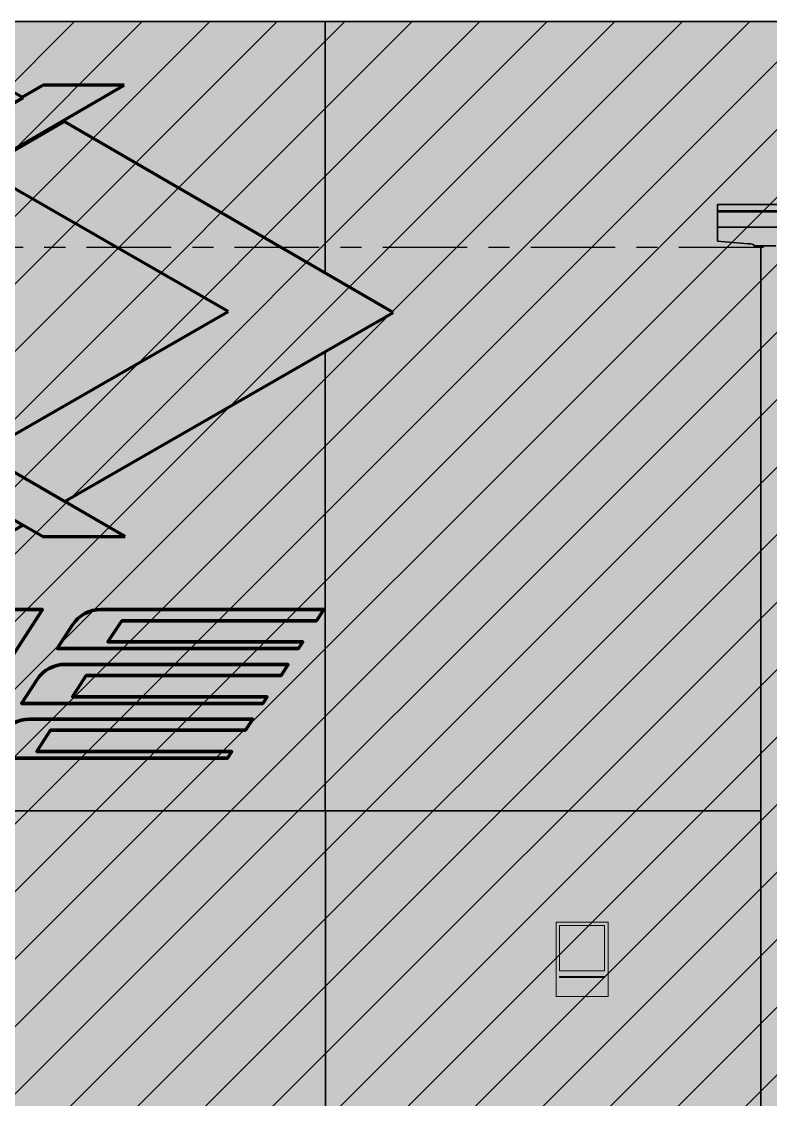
# Model space of a CAD drawing. Header units: millimetres. Extents: x -25371 to 2282244, y -90657 to 147824.
# Drawn here: x 1950187 to 1952179, y 1260 to 4127 of the extents above; entities that cross this region are included whole.
import ezdxf
from ezdxf.xclip import XClip

# ---------------------------------------------------------------- set-up
doc = ezdxf.new("R2010")
doc.units = ezdxf.units.MM
doc.header["$XCLIPFRAME"] = 0
doc.linetypes.add('CENTER', pattern=[50.800000000000004, 31.75, -6.35, 6.35, -6.35])
doc.linetypes.add('TA_GL_000.90000', pattern=[2.475, 0.9, -0.225, 0.225, -0.225, 0.9])
for name, color, linetype in [('000 - 0_SYM_DWG_GRIDLINE_MAIN_COLOR_251', 7, 'Continuous'), ('000 - CONCRETE_PRECAST_HATCH_', 7, 'Continuous'), ('000 - EXISTING_PRECAST_HATCH_', 7, 'Continuous'), ('000 - GRID', 7, 'CENTER')]:
    doc.layers.add(name, color=color, linetype=linetype)
for name, color, linetype, lineweight in [('A-DETL', 7, 'Continuous', 70), ('A-GENM', 7, 'Continuous', 35), ('A-GLAZ-CURT', 7, 'Continuous', 35), ('A-SIGN', 7, 'Continuous', 9), ('E-LITE-EQPM', 7, 'Continuous', 35)]:
    doc.layers.add(name, color=color, linetype=linetype, lineweight=lineweight)
doc.styles.add('TA', font='', dxfattribs={"height": 4.5})
doc.styles.get('TA').set_extended_font_data('Cordia New')
pattern_1 = [(45, (0, 0), (-67.35192090801866, 67.35192090801866), [])]

# ---------------------------------------------------------------- blocks, each defined once
blk = doc.blocks.new('Lighting-Street-LED - Lighting-Street-LED-V2-VS01 - ELEVATION 5')
at = {"layer": 'E-LITE-EQPM', "color": 7}
for p, q in [((15692.74101635232, 108213.6255280302), (15692.74101635232, 108115.6429144583)), ((15692.74101635232, 108196.8643630288), (15692.74101635232, 108213.6255280302)), ((15774.20553420522, 108213.6255280302), (15692.74101635232, 108213.6255280302)), ((16022.4021951459, 108213.6255280302), (15692.74101635232, 108213.6255280302)), ((15692.74101635232, 108193.7636893489), (15692.74101635232, 108196.8643630288)), ((16022.40219514589, 108196.8643630288), (15692.74101635232, 108196.8643630288)), ((15692.74101635232, 108153.2793349741), (15692.74101635232, 108193.7636893489)), ((16022.4021951459, 108193.7636893489), (15692.74101635232, 108193.7636893489)), ((15788.85019514589, 108213.6255280302), (15774.20553420522, 108213.6255280302)), ((15790.12309882225, 108213.6255280302), (15788.85019514589, 108213.6255280302)), ((15815.11898012409, 108213.6255280302), (15791.07147169585, 108213.6255280302)), ((15818.3837358445, 108213.6255280302), (15815.11898012409, 108213.6255280302)), ((15857.57160574911, 108213.6255280302), (15818.3837358445, 108213.6255280302)), ((15692.74101635232, 108115.6429144583), (15692.74101635232, 108153.2793349741)), ((16022.4021951459, 108153.2793349741), (15692.74101635232, 108153.2793349741)), ((15692.74101635232, 108115.6429144583), (15774.20553420522, 108108.9396169243)), ((15788.85019514589, 108106.0304073275), (15788.85019514589, 108104.2954032945)), ((15788.85019514589, 108104.2954032945), (15788.85019514589, 108106.0304073275)), ((15788.85019514589, 108104.2954032945), (15789.11596336143, 108103.0907990156)), ((15847.47214600747, 108103.0907990156), (15789.11596336143, 108103.0907990156)), ((15807.5716057492, 108103.0907990157), (15807.5716057492, 102100.0000000001))]:
    blk.add_line(p, q, dxfattribs=at)
at = {"layer": 'E-LITE-EQPM', "color": 7, "flags": 128}
blk.add_lwpolyline([(15774.20553420522, 108108.9396169243), (15780.42367576102, 108108.3161586406), (15785.04417177146, 108107.6048602158), (15787.88945916606, 108106.8330564495), (15788.85019514589, 108106.0304073275)], dxfattribs=at)
blk = doc.blocks.new('System Panel - DPA-AR_Facade_Solid Panel 150mm-V7-VS01 - ELEVATION 5')
at = {"layer": 'A-GLAZ-CURT', "color": 7}
blk.add_line((14650.02097686209, 106600), (14650.02097686209, 104400), dxfattribs=at)
blk = doc.blocks.new('System Panel - DPA-AR_Facade_Solid Panel 150mm-5527618-VS01 - ELEVATION 5')
at = {"layer": 'A-GLAZ-CURT', "color": 7}
for p, q in [((14649.99758240721, 106600), (14649.99758240721, 104400.3485710191)), ((14650.0209768621, 104400), (14650.0209768621, 106600))]:
    blk.add_line(p, q, dxfattribs=at)
blk = doc.blocks.new('System Panel - DPA-AR_Facade_Solid Panel 150mm-5091727-VS01 - ELEVATION 5')
at = {"layer": 'A-GLAZ-CURT', "color": 7}
for p, q in [((15807.88271590375, 106600), (14649.99589478957, 106600)), ((14649.99589478957, 106600), (14649.99589478957, 103600)), ((14649.99612870296, 103600), (14649.99612870296, 106600)), ((14649.99612870296, 106600), (15807.88271590375, 106600))]:
    blk.add_line(p, q, dxfattribs=at)
blk = doc.blocks.new('System Panel - DPA-AR_Facade_Solid Panel 150mm-5600074-VS01 - ELEVATION 5')
at = {"layer": 'A-GLAZ-CURT', "color": 7}
for p, q in [((14648.72916241688, 108031.1521386283), (14648.72916241688, 108700)), ((14648.72916241688, 108700), (16028.72916241656, 108700)), ((16028.72926351336, 108700), (14648.72926351368, 108700)), ((14648.72926351368, 108700), (14648.72926351368, 108031.1520799335)), ((16028.72926351336, 106600), (16028.72926351336, 108700)), ((14648.72916241688, 106600), (14648.72916241688, 107821.8192705968)), ((14648.72926351368, 107821.8193286826), (14648.72926351368, 106600)), ((14650.11250983774, 106600), (14648.72916241687, 106600)), ((14648.72926351367, 106600), (15807.88271590375, 106600)), ((15807.88271590374, 106600), (14800.11250980671, 106600)), ((16028.72916241656, 106600), (15907.26049559445, 106600)), ((15907.26049559445, 106600), (16028.72926351336, 106600))]:
    blk.add_line(p, q, dxfattribs=at)
blk = doc.blocks.new('System Panel - DPA-AR_Facade_Solid Panel 150mm-V18-VS01 - ELEVATION 5')
at = {"layer": 'A-GLAZ-CURT', "color": 7}
for p, q in [((13148.72916226482, 108528.5211478222), (13148.72916226482, 108700)), ((13148.72916226482, 108700), (14648.72916226448, 108700)), ((14648.72926336128, 108700), (13148.72926336161, 108700)), ((13148.72926336161, 108700), (13148.72926336161, 108528.5211478222)), ((14648.72916226448, 108700), (14648.72916226448, 108031.1521387168)), ((14648.72926336128, 108031.152080022), (14648.72926336128, 108700)), ((13148.72916226482, 108322.7207445822), (13148.72916226482, 108415.3779972023)), ((13148.72926336161, 108415.3780552882), (13148.72926336162, 108322.7206860524)), ((13148.72916226482, 108096.3522922314), (13148.72916226482, 108196.4049552082)), ((13148.72926336162, 108196.4048966784), (13148.72926336162, 108096.3523507611)), ((13148.72916226482, 107890.2560052792), (13148.72916226482, 107969.9699757395)), ((13148.72926336162, 107969.9700342692), (13148.72926336162, 107890.2559467495)), ((14648.72916226448, 107821.8192705092), (14648.72916226448, 106600)), ((14648.72926336128, 106600), (14648.72926336128, 107821.8193285951)), ((13148.72916226482, 107663.1890184561), (13148.72916226482, 107763.8736888231)), ((13148.72926336162, 107763.8736302934), (13148.72926336162, 107663.1890769858)), ((13148.72916226482, 107441.9254388925), (13148.72916226482, 107536.8732291177)), ((13148.72926336162, 107536.8732876474), (13148.72926336162, 107441.9253808067)), ((13148.72916226482, 107113.1206646571), (13148.72916226482, 107328.782288135)), ((13148.72926336162, 107328.782288135), (13148.72926336162, 107113.1208203325)), ((13148.72916226482, 106600), (13148.72916226482, 106895.4549986697)), ((13148.72926336162, 106895.4551543452), (13148.72926336162, 106600)), ((14648.72916226448, 106600), (13148.72916226482, 106600)), ((13148.72926336162, 106600), (14648.72926336128, 106600))]:
    blk.add_line(p, q, dxfattribs=at)
blk = doc.blocks.new('GM_Signage-FR4_LeftRight - FR4-5392329-VS01 - ELEVATION 5')
at = {"layer": 'A-SIGN', "color": 7}
for p, q in [((15263.22240247565, 106304), (15401.22240247548, 106304)), ((15263.22240247565, 106304), (15263.22240247565, 106106)), ((15401.22240247548, 106304), (15401.22240247548, 106106)), ((15272.22240247564, 106295), (15272.22240247564, 106175)), ((15392.22240247549, 106295), (15272.22240247564, 106295)), ((15272.22240403506, 106295), (15392.22240403492, 106295)), ((15272.22240403506, 106175), (15272.22240403506, 106295)), ((15392.22240247549, 106175), (15392.22240247549, 106295)), ((15392.22240403492, 106295), (15392.22240403492, 106175)), ((15272.22240247564, 106175), (15392.22240247549, 106175)), ((15392.22240403492, 106175), (15272.22240403506, 106175)), ((15272.22240247564, 106160), (15272.22240247564, 106157)), ((15392.22240247549, 106160), (15272.22240247564, 106160)), ((15272.22240403506, 106160), (15392.22240403492, 106160)), ((15272.22240403506, 106157), (15272.22240403506, 106160)), ((15272.22240247564, 106157), (15392.22240247549, 106157)), ((15392.22240403492, 106157), (15272.22240403506, 106157)), ((15392.22240247549, 106157), (15392.22240247549, 106160)), ((15392.22240403492, 106160), (15392.22240403492, 106157)), ((15263.22240247565, 106106), (15401.22240247548, 106106))]:
    blk.add_line(p, q, dxfattribs=at)
blk = doc.blocks.new('MRTA_Logo - MRTA Logo W Text-5865454-VS01 - ELEVATION 5')
at = {"layer": '000 - CONCRETE_PRECAST_HATCH_'}
h = blk.add_hatch(color=7, dxfattribs=at)
h.dxf.hatch_style = 1
h.paths.add_polyline_path([(14114.62345973503, 108530.4289939934), (13897.72234972478, 108530.4289939934), (13842.66205873647, 108498.4620727286), (13845.27550929316, 108496.960496952), (13624.33777624546, 108370.0192212322), (13622.88399798838, 108370.8632562754), (13345.22381350516, 108209.6592180031), (13453.82709817893, 108146.7836321036)])
h = blk.add_hatch(color=7, dxfattribs=at)
h.dxf.hatch_style = 1
h.paths.add_polyline_path([(13842.66203609313, 108498.4620595823), (13789.89052808896, 108528.7822881053), (13350.88200180534, 108528.7822882139), (13622.8840207504, 108370.8632694905)])
h = blk.add_hatch(color=7, dxfattribs=at)
h.dxf.hatch_style = 1
h.paths.add_polyline_path([(14829.94818231104, 107925.9399159551), (13955.01513755945, 108433.9088215233), (13733.50520711899, 108306.6387859036), (14391.15385217093, 107928.7822879569), (13734.66028193022, 107551.5894465232), (13955.37402490792, 107423.4473913833)])
h = blk.add_hatch(color=7, dxfattribs=at)
h.dxf.hatch_style = 1
h.paths.add_polyline_path([(13453.98081068905, 107713.5313404614), (13344.6787567302, 107650.251203995), (13624.06402532849, 107488.0456158382), (13845.09024274111, 107360.0830688422), (13844.77934416005, 107359.9026457886), (13896.63377060409, 107329.7969863811), (14116.79469538701, 107329.7969863811)])
h = blk.add_hatch(color=7, dxfattribs=at)
h.dxf.hatch_style = 1
h.paths.add_polyline_path([(13624.06402533684, 107488.0456158333), (13346.87066673761, 107328.7822882149), (13791.15380649908, 107328.7822881054), (13844.77932140297, 107359.9026590009)])
h = blk.add_hatch(color=7, dxfattribs=at)
h.dxf.hatch_style = 1
edge = h.paths.add_edge_path()
edge.add_line((13161.14925606009, 106740.4477331625), (13302.50299233065, 106740.4477331625))
edge.add_line((13302.50299233065, 106740.4477331625), (13324.20902493167, 106773.8720922682))
edge.add_arc((13334.15139895405, 106767.4154390837), 11.85492182792435, 90.00000000001762, 147.000000000031, ccw=False)
edge.add_arc((13334.15139895408, 106767.4154390836), 11.85492182793678, 76.09534569863479, 90.00000000015831, ccw=False)
edge.add_line((13337.0002184183, 106778.92297571), (13491.85577724729, 106740.5867492468))
edge.add_line((13491.85577724729, 106740.5867492468), (13640.81235843983, 106740.5867492468))
edge.add_line((13640.81235843983, 106740.5867492468), (13897.34462206631, 107135.6117940933))
edge.add_line((13897.34462206631, 107135.6117940933), (13804.26611611004, 107135.6117940933))
edge.add_arc((13804.26611611005, 107046.6998803839), 88.91191370943852, 90.00000000000469, 147.0000000000039)
edge.add_line((13729.69831094224, 107095.1247792679), (13571.3291464604, 106851.2576515337))
edge.add_arc((13561.38677243802, 106857.7143047183), 11.85492182792435, 270.0000000000176, 327.0000000000309, ccw=False)
edge.add_arc((13561.38677243799, 106857.7143047183), 11.85492182792223, 256.0953456986179, 270.00000000015825, ccw=False)
edge.add_line((13558.53795297377, 106846.2067680919), (13413.29395285668, 106882.1635456401))
edge.add_arc((13416.14277232095, 106893.6710822664), 11.85492182793226, 147.0000000000405, 256.0953456984216, ccw=False)
edge.add_line((13406.20039829856, 106900.127735451), (13559.12553405787, 107135.6117940933))
edge.add_line((13559.12553405787, 107135.6117940933), (13430.70859403397, 107135.6117940933))
edge.add_arc((13430.70859403397, 107046.6998803839), 88.91191370943852, 90.00000000000469, 147.0000000000052)
edge.add_line((13356.14078886616, 107095.1247792679), (13315.06994651627, 107031.881228099))
edge.add_line((13315.06994651627, 107031.881228099), (13350.40838058391, 107031.881228099))
edge.add_line((13350.40838058391, 107031.881228099), (13274.73965109807, 106915.3616027073))
edge.add_arc((13271.63745774787, 106856.1682273595), 59.27460913962559, 87.00000000004772, 90.00000000005977)
edge.add_arc((13271.63745774781, 106856.1682273595), 59.27460913961113, 90, 147.0000000000105)
edge.add_line((13221.92558763594, 106888.4514932822), (13180.23271130021, 106824.2500937721))
edge.add_line((13180.23271130021, 106824.2500937721), (13215.57114536785, 106824.2500937721))
edge.add_line((13215.57114536785, 106824.2500937721), (13161.14925606009, 106740.4477331625))
h = blk.add_hatch(dxfattribs=at)
h.set_pattern_fill('ANSI31', scale=30)
h.set_pattern_definition(pattern_1)
edge = h.paths.add_edge_path(flags=17)
edge.add_line((14071.2290406803, 107049.6636108409), (14107.79775287643, 107105.9744895235))
edge.add_line((14107.79775287643, 107105.9744895235), (14626.24285462984, 107105.9744895235))
edge.add_line((14626.24285462984, 107105.9744895235), (14645.48954525938, 107135.6117940933))
edge.add_line((14645.48954525938, 107135.6117940933), (14051.63515458353, 107135.6117940933))
edge.add_arc((14051.63515458354, 107046.6998803839), 88.91191370943852, 90.00000000000703, 147.0000000000052)
edge.add_line((13977.06734941572, 107095.1247792679), (13935.99650706584, 107031.881228099))
edge.add_line((13935.99650706584, 107031.881228099), (14578.12612805598, 107031.881228099))
edge.add_line((14578.12612805598, 107031.881228099), (14589.67414243371, 107049.6636108409))
edge.add_line((14589.67414243371, 107049.6636108409), (14071.2290406803, 107049.6636108409))
edge = h.paths.add_edge_path(flags=17)
edge.add_line((14071.2290406803, 107049.6636108409), (14107.79775287643, 107105.9744895235))
edge.add_line((14071.2290406803, 107049.6636108409), (14589.67409690965, 107049.6636108409))
edge.add_line((14589.67409690965, 107049.6636108409), (14578.12608253193, 107031.881228099))
edge.add_line((14578.12608253193, 107031.881228099), (13935.99646154178, 107031.881228099))
edge.add_line((13935.99646154178, 107031.881228099), (13977.06730389167, 107095.1247792679))
edge.add_arc((14051.63510905945, 107046.6998803839), 88.91191370942148, 89.99999999998721, 146.9999999999871, ccw=False)
edge.add_line((14051.63510905947, 107135.6117940933), (14645.48949973532, 107135.6117940933))
edge.add_line((14645.48949973532, 107135.6117940933), (14626.24280910578, 107105.9744895235))
edge.add_line((14626.24280910578, 107105.9744895235), (14107.79775287643, 107105.9744895235))
edge = h.paths.add_edge_path()
edge.add_line((14107.79775287643, 107105.9744895235), (14626.24285462984, 107105.9744895235))
edge.add_line((14626.24280910578, 107105.9744895235), (14107.79775287643, 107105.9744895235))
edge.add_line((14645.48949973532, 107135.6117940933), (14626.24280910578, 107105.9744895235))
edge.add_line((14051.63510905947, 107135.6117940933), (14645.48949973532, 107135.6117940933))
edge.add_arc((14051.63510905945, 107046.6998803839), 88.91191370942148, 89.99999999998712, 146.9999999999871)
edge.add_line((13935.99646154178, 107031.881228099), (13977.06730389167, 107095.1247792679))
edge.add_line((14578.12608253193, 107031.881228099), (13935.99646154178, 107031.881228099))
edge.add_line((14589.67409690965, 107049.6636108409), (14578.12608253193, 107031.881228099))
edge.add_line((14071.2290406803, 107049.6636108409), (14589.67409690965, 107049.6636108409))
edge.add_line((14589.67414243371, 107049.6636108409), (14071.2290406803, 107049.6636108409))
edge.add_line((14578.12612805598, 107031.881228099), (14589.67414243371, 107049.6636108409))
edge.add_line((13935.99650706584, 107031.881228099), (14578.12612805598, 107031.881228099))
edge.add_line((13977.06734941572, 107095.1247792679), (13935.99650706584, 107031.881228099))
edge.add_arc((14051.63515458354, 107046.6998803839), 88.91191370943852, 90.00000000000703, 147.0000000000052)
edge.add_line((14645.48954525938, 107135.6117940933), (14051.63515458353, 107135.6117940933))
edge.add_line((14626.24285462984, 107105.9744895235), (14645.48954525938, 107135.6117940933))
h = blk.add_hatch(color=7, dxfattribs=at)
h.dxf.hatch_style = 1
edge = h.paths.add_edge_path(flags=17)
edge.add_line((14071.2290406803, 107049.6636108409), (14107.79775287643, 107105.9744895235))
edge.add_line((14107.79775287643, 107105.9744895235), (14626.24285462984, 107105.9744895235))
edge.add_line((14626.24285462984, 107105.9744895235), (14645.48954525938, 107135.6117940933))
edge.add_line((14645.48954525938, 107135.6117940933), (14051.63515458353, 107135.6117940933))
edge.add_arc((14051.63515458354, 107046.6998803839), 88.91191370943852, 90.00000000000703, 147.0000000000052)
edge.add_line((13977.06734941572, 107095.1247792679), (13935.99650706584, 107031.881228099))
edge.add_line((13935.99650706584, 107031.881228099), (14578.12612805598, 107031.881228099))
edge.add_line((14578.12612805598, 107031.881228099), (14589.67414243371, 107049.6636108409))
edge.add_line((14589.67414243371, 107049.6636108409), (14071.2290406803, 107049.6636108409))
edge = h.paths.add_edge_path(flags=17)
edge.add_line((14071.2290406803, 107049.6636108409), (14107.79775287643, 107105.9744895235))
edge.add_line((14071.2290406803, 107049.6636108409), (14589.67409690965, 107049.6636108409))
edge.add_line((14589.67409690965, 107049.6636108409), (14578.12608253193, 107031.881228099))
edge.add_line((14578.12608253193, 107031.881228099), (13935.99646154178, 107031.881228099))
edge.add_line((13935.99646154178, 107031.881228099), (13977.06730389167, 107095.1247792679))
edge.add_arc((14051.63510905945, 107046.6998803839), 88.91191370942148, 89.99999999998721, 146.9999999999871, ccw=False)
edge.add_line((14051.63510905947, 107135.6117940933), (14645.48949973532, 107135.6117940933))
edge.add_line((14645.48949973532, 107135.6117940933), (14626.24280910578, 107105.9744895235))
edge.add_line((14626.24280910578, 107105.9744895235), (14107.79775287643, 107105.9744895235))
edge = h.paths.add_edge_path()
edge.add_line((14107.79775287643, 107105.9744895235), (14626.24285462984, 107105.9744895235))
edge.add_line((14626.24280910578, 107105.9744895235), (14107.79775287643, 107105.9744895235))
edge.add_line((14645.48949973532, 107135.6117940933), (14626.24280910578, 107105.9744895235))
edge.add_line((14051.63510905947, 107135.6117940933), (14645.48949973532, 107135.6117940933))
edge.add_arc((14051.63510905945, 107046.6998803839), 88.91191370942148, 89.99999999998712, 146.9999999999871)
edge.add_line((13935.99646154178, 107031.881228099), (13977.06730389167, 107095.1247792679))
edge.add_line((14578.12608253193, 107031.881228099), (13935.99646154178, 107031.881228099))
edge.add_line((14589.67409690965, 107049.6636108409), (14578.12608253193, 107031.881228099))
edge.add_line((14071.2290406803, 107049.6636108409), (14589.67409690965, 107049.6636108409))
edge.add_line((14589.67414243371, 107049.6636108409), (14071.2290406803, 107049.6636108409))
edge.add_line((14578.12612805598, 107031.881228099), (14589.67414243371, 107049.6636108409))
edge.add_line((13935.99650706584, 107031.881228099), (14578.12612805598, 107031.881228099))
edge.add_line((13977.06734941572, 107095.1247792679), (13935.99650706584, 107031.881228099))
edge.add_arc((14051.63515458354, 107046.6998803839), 88.91191370943852, 90.00000000000703, 147.0000000000052)
edge.add_line((14645.48954525938, 107135.6117940933), (14051.63515458353, 107135.6117940933))
edge.add_line((14626.24285462984, 107105.9744895235), (14645.48954525938, 107135.6117940933))
h = blk.add_hatch(dxfattribs=at)
h.set_pattern_fill('ANSI31', scale=30)
h.set_pattern_definition(pattern_1)
edge = h.paths.add_edge_path(flags=17)
edge.add_line((13976.59947841839, 106903.9468633726), (14013.16819061452, 106960.2577420553))
edge.add_line((14013.16819061452, 106960.2577420553), (14531.61329236792, 106960.2577420553))
edge.add_line((14531.61329236792, 106960.2577420553), (14550.85998299746, 106989.8950466251))
edge.add_line((14550.85998299746, 106989.8950466251), (13957.00559232162, 106989.895046625))
edge.add_arc((13957.00559232159, 106900.9831329156), 88.91191370942397, 89.99999999998359, 146.9999999999871)
edge.add_line((13882.43778715381, 106949.4080317997), (13841.36694480392, 106886.1644806307))
edge.add_line((13841.36694480392, 106886.1644806307), (14483.49656579406, 106886.1644806307))
edge.add_line((14483.49656579406, 106886.1644806307), (14495.04458017179, 106903.9468633726))
edge.add_line((14495.04458017179, 106903.9468633726), (13976.59947841839, 106903.9468633726))
edge = h.paths.add_edge_path(flags=17)
edge.add_line((13976.59947841839, 106903.9468633726), (14013.16819061452, 106960.2577420553))
edge.add_line((13976.59947841839, 106903.9468633726), (14495.04453464774, 106903.9468633726))
edge.add_line((14495.04453464774, 106903.9468633726), (14483.49652027001, 106886.1644806307))
edge.add_line((14483.49652027001, 106886.1644806307), (13841.36689927987, 106886.1644806307))
edge.add_line((13841.36689927987, 106886.1644806307), (13882.43774162975, 106949.4080317997))
edge.add_arc((13957.00554679754, 106900.9831329156), 88.91191370942148, 89.99999999998721, 146.9999999999871, ccw=False)
edge.add_line((13957.00554679756, 106989.895046625), (14550.85993747341, 106989.8950466251))
edge.add_line((14550.85993747341, 106989.8950466251), (14531.61324684387, 106960.2577420553))
edge.add_line((14531.61324684387, 106960.2577420553), (14013.16819061452, 106960.2577420553))
edge = h.paths.add_edge_path()
edge.add_line((14013.16819061452, 106960.2577420553), (14531.61329236792, 106960.2577420553))
edge.add_line((14531.61324684387, 106960.2577420553), (14013.16819061452, 106960.2577420553))
edge.add_line((14550.85993747341, 106989.8950466251), (14531.61324684387, 106960.2577420553))
edge.add_line((13957.00554679756, 106989.895046625), (14550.85993747341, 106989.8950466251))
edge.add_arc((13957.00554679754, 106900.9831329156), 88.91191370942148, 89.99999999998712, 146.9999999999871)
edge.add_line((13841.36689927987, 106886.1644806307), (13882.43774162975, 106949.4080317997))
edge.add_line((14483.49652027001, 106886.1644806307), (13841.36689927987, 106886.1644806307))
edge.add_line((14495.04453464774, 106903.9468633726), (14483.49652027001, 106886.1644806307))
edge.add_line((13976.59947841839, 106903.9468633726), (14495.04453464774, 106903.9468633726))
edge.add_line((14495.04458017179, 106903.9468633726), (13976.59947841839, 106903.9468633726))
edge.add_line((14483.49656579406, 106886.1644806307), (14495.04458017179, 106903.9468633726))
edge.add_line((13841.36694480392, 106886.1644806307), (14483.49656579406, 106886.1644806307))
edge.add_line((13882.43778715381, 106949.4080317997), (13841.36694480392, 106886.1644806307))
edge.add_arc((13957.00559232159, 106900.9831329156), 88.91191370942397, 89.99999999998359, 146.9999999999871)
edge.add_line((14550.85998299746, 106989.8950466251), (13957.00559232162, 106989.895046625))
edge.add_line((14531.61329236792, 106960.2577420553), (14550.85998299746, 106989.8950466251))
h = blk.add_hatch(color=7, dxfattribs=at)
h.dxf.hatch_style = 1
edge = h.paths.add_edge_path(flags=17)
edge.add_line((13976.59947841839, 106903.9468633726), (14013.16819061452, 106960.2577420553))
edge.add_line((14013.16819061452, 106960.2577420553), (14531.61329236792, 106960.2577420553))
edge.add_line((14531.61329236792, 106960.2577420553), (14550.85998299746, 106989.8950466251))
edge.add_line((14550.85998299746, 106989.8950466251), (13957.00559232162, 106989.895046625))
edge.add_arc((13957.00559232159, 106900.9831329156), 88.91191370942397, 89.99999999998359, 146.9999999999871)
edge.add_line((13882.43778715381, 106949.4080317997), (13841.36694480392, 106886.1644806307))
edge.add_line((13841.36694480392, 106886.1644806307), (14483.49656579406, 106886.1644806307))
edge.add_line((14483.49656579406, 106886.1644806307), (14495.04458017179, 106903.9468633726))
edge.add_line((14495.04458017179, 106903.9468633726), (13976.59947841839, 106903.9468633726))
edge = h.paths.add_edge_path(flags=17)
edge.add_line((13976.59947841839, 106903.9468633726), (14013.16819061452, 106960.2577420553))
edge.add_line((13976.59947841839, 106903.9468633726), (14495.04453464774, 106903.9468633726))
edge.add_line((14495.04453464774, 106903.9468633726), (14483.49652027001, 106886.1644806307))
edge.add_line((14483.49652027001, 106886.1644806307), (13841.36689927987, 106886.1644806307))
edge.add_line((13841.36689927987, 106886.1644806307), (13882.43774162975, 106949.4080317997))
edge.add_arc((13957.00554679754, 106900.9831329156), 88.91191370942148, 89.99999999998721, 146.9999999999871, ccw=False)
edge.add_line((13957.00554679756, 106989.895046625), (14550.85993747341, 106989.8950466251))
edge.add_line((14550.85993747341, 106989.8950466251), (14531.61324684387, 106960.2577420553))
edge.add_line((14531.61324684387, 106960.2577420553), (14013.16819061452, 106960.2577420553))
edge = h.paths.add_edge_path()
edge.add_line((14013.16819061452, 106960.2577420553), (14531.61329236792, 106960.2577420553))
edge.add_line((14531.61324684387, 106960.2577420553), (14013.16819061452, 106960.2577420553))
edge.add_line((14550.85993747341, 106989.8950466251), (14531.61324684387, 106960.2577420553))
edge.add_line((13957.00554679756, 106989.895046625), (14550.85993747341, 106989.8950466251))
edge.add_arc((13957.00554679754, 106900.9831329156), 88.91191370942148, 89.99999999998712, 146.9999999999871)
edge.add_line((13841.36689927987, 106886.1644806307), (13882.43774162975, 106949.4080317997))
edge.add_line((14483.49652027001, 106886.1644806307), (13841.36689927987, 106886.1644806307))
edge.add_line((14495.04453464774, 106903.9468633726), (14483.49652027001, 106886.1644806307))
edge.add_line((13976.59947841839, 106903.9468633726), (14495.04453464774, 106903.9468633726))
edge.add_line((14495.04458017179, 106903.9468633726), (13976.59947841839, 106903.9468633726))
edge.add_line((14483.49656579406, 106886.1644806307), (14495.04458017179, 106903.9468633726))
edge.add_line((13841.36694480392, 106886.1644806307), (14483.49656579406, 106886.1644806307))
edge.add_line((13882.43778715381, 106949.4080317997), (13841.36694480392, 106886.1644806307))
edge.add_arc((13957.00559232159, 106900.9831329156), 88.91191370942397, 89.99999999998359, 146.9999999999871)
edge.add_line((14550.85998299746, 106989.8950466251), (13957.00559232162, 106989.895046625))
edge.add_line((14531.61329236792, 106960.2577420553), (14550.85998299746, 106989.8950466251))
h = blk.add_hatch(dxfattribs=at)
h.set_pattern_fill('ANSI31', scale=30)
h.set_pattern_definition(pattern_1)
edge = h.paths.add_edge_path(flags=17)
edge.add_line((13881.96991615647, 106758.2301159043), (13918.5386283526, 106814.540994587))
edge.add_line((13918.5386283526, 106814.540994587), (14436.983730106, 106814.540994587))
edge.add_line((14436.983730106, 106814.540994587), (14456.23042073555, 106844.1782991568))
edge.add_line((14456.23042073555, 106844.1782991568), (13862.3760300597, 106844.1782991568))
edge.add_arc((13862.37603005969, 106755.2663854474), 88.91191370943852, 89.99999999999531, 146.9999999999916)
edge.add_line((13787.80822489189, 106803.6912843314), (13746.73738254201, 106740.4477331625))
edge.add_line((13746.73738254201, 106740.4477331625), (14388.86700353215, 106740.4477331624))
edge.add_line((14388.86700353215, 106740.4477331624), (14400.41501790987, 106758.2301159043))
edge.add_line((14400.41501790987, 106758.2301159043), (13881.96991615647, 106758.2301159043))
edge = h.paths.add_edge_path(flags=17)
edge.add_line((13881.96991615647, 106758.2301159043), (13918.5386283526, 106814.540994587))
edge.add_line((13881.96991615647, 106758.2301159043), (14400.41497238582, 106758.2301159043))
edge.add_line((14400.41497238582, 106758.2301159043), (14388.8669580081, 106740.4477331624))
edge.add_line((14388.8669580081, 106740.4477331624), (13746.73733701795, 106740.4477331625))
edge.add_line((13746.73733701795, 106740.4477331625), (13787.80817936784, 106803.6912843314))
edge.add_arc((13862.37598453564, 106755.2663854474), 88.91191370943521, 89.99999999999773, 146.9999999999929, ccw=False)
edge.add_line((13862.37598453565, 106844.1782991568), (14456.23037521149, 106844.1782991568))
edge.add_line((14456.23037521149, 106844.1782991568), (14436.98368458195, 106814.540994587))
edge.add_line((14436.98368458195, 106814.540994587), (13918.5386283526, 106814.540994587))
edge = h.paths.add_edge_path()
edge.add_line((13918.5386283526, 106814.540994587), (14436.983730106, 106814.540994587))
edge.add_line((14436.98368458195, 106814.540994587), (13918.5386283526, 106814.540994587))
edge.add_line((14456.23037521149, 106844.1782991568), (14436.98368458195, 106814.540994587))
edge.add_line((13862.37598453565, 106844.1782991568), (14456.23037521149, 106844.1782991568))
edge.add_arc((13862.37598453564, 106755.2663854474), 88.91191370943521, 89.99999999999767, 146.9999999999929)
edge.add_line((13746.73733701795, 106740.4477331625), (13787.80817936784, 106803.6912843314))
edge.add_line((14388.8669580081, 106740.4477331624), (13746.73733701795, 106740.4477331625))
edge.add_line((14400.41497238582, 106758.2301159043), (14388.8669580081, 106740.4477331624))
edge.add_line((13881.96991615647, 106758.2301159043), (14400.41497238582, 106758.2301159043))
edge.add_line((14400.41501790987, 106758.2301159043), (13881.96991615647, 106758.2301159043))
edge.add_line((14388.86700353215, 106740.4477331624), (14400.41501790987, 106758.2301159043))
edge.add_line((13746.73738254201, 106740.4477331625), (14388.86700353215, 106740.4477331624))
edge.add_line((13787.80822489189, 106803.6912843314), (13746.73738254201, 106740.4477331625))
edge.add_arc((13862.37603005969, 106755.2663854474), 88.91191370943852, 89.99999999999531, 146.9999999999916)
edge.add_line((14456.23042073555, 106844.1782991568), (13862.3760300597, 106844.1782991568))
edge.add_line((14436.983730106, 106814.540994587), (14456.23042073555, 106844.1782991568))
h = blk.add_hatch(color=7, dxfattribs=at)
h.dxf.hatch_style = 1
edge = h.paths.add_edge_path(flags=17)
edge.add_line((13881.96991615647, 106758.2301159043), (13918.5386283526, 106814.540994587))
edge.add_line((13918.5386283526, 106814.540994587), (14436.983730106, 106814.540994587))
edge.add_line((14436.983730106, 106814.540994587), (14456.23042073555, 106844.1782991568))
edge.add_line((14456.23042073555, 106844.1782991568), (13862.3760300597, 106844.1782991568))
edge.add_arc((13862.37603005969, 106755.2663854474), 88.91191370943852, 89.99999999999531, 146.9999999999916)
edge.add_line((13787.80822489189, 106803.6912843314), (13746.73738254201, 106740.4477331625))
edge.add_line((13746.73738254201, 106740.4477331625), (14388.86700353215, 106740.4477331624))
edge.add_line((14388.86700353215, 106740.4477331624), (14400.41501790987, 106758.2301159043))
edge.add_line((14400.41501790987, 106758.2301159043), (13881.96991615647, 106758.2301159043))
edge = h.paths.add_edge_path(flags=17)
edge.add_line((13881.96991615647, 106758.2301159043), (13918.5386283526, 106814.540994587))
edge.add_line((13881.96991615647, 106758.2301159043), (14400.41497238582, 106758.2301159043))
edge.add_line((14400.41497238582, 106758.2301159043), (14388.8669580081, 106740.4477331624))
edge.add_line((14388.8669580081, 106740.4477331624), (13746.73733701795, 106740.4477331625))
edge.add_line((13746.73733701795, 106740.4477331625), (13787.80817936784, 106803.6912843314))
edge.add_arc((13862.37598453564, 106755.2663854474), 88.91191370943521, 89.99999999999773, 146.9999999999929, ccw=False)
edge.add_line((13862.37598453565, 106844.1782991568), (14456.23037521149, 106844.1782991568))
edge.add_line((14456.23037521149, 106844.1782991568), (14436.98368458195, 106814.540994587))
edge.add_line((14436.98368458195, 106814.540994587), (13918.5386283526, 106814.540994587))
edge = h.paths.add_edge_path()
edge.add_line((13918.5386283526, 106814.540994587), (14436.983730106, 106814.540994587))
edge.add_line((14436.98368458195, 106814.540994587), (13918.5386283526, 106814.540994587))
edge.add_line((14456.23037521149, 106844.1782991568), (14436.98368458195, 106814.540994587))
edge.add_line((13862.37598453565, 106844.1782991568), (14456.23037521149, 106844.1782991568))
edge.add_arc((13862.37598453564, 106755.2663854474), 88.91191370943521, 89.99999999999767, 146.9999999999929)
edge.add_line((13746.73733701795, 106740.4477331625), (13787.80817936784, 106803.6912843314))
edge.add_line((14388.8669580081, 106740.4477331624), (13746.73733701795, 106740.4477331625))
edge.add_line((14400.41497238582, 106758.2301159043), (14388.8669580081, 106740.4477331624))
edge.add_line((13881.96991615647, 106758.2301159043), (14400.41497238582, 106758.2301159043))
edge.add_line((14400.41501790987, 106758.2301159043), (13881.96991615647, 106758.2301159043))
edge.add_line((14388.86700353215, 106740.4477331624), (14400.41501790987, 106758.2301159043))
edge.add_line((13746.73738254201, 106740.4477331625), (14388.86700353215, 106740.4477331624))
edge.add_line((13787.80822489189, 106803.6912843314), (13746.73738254201, 106740.4477331625))
edge.add_arc((13862.37603005969, 106755.2663854474), 88.91191370943852, 89.99999999999531, 146.9999999999916)
edge.add_line((14456.23042073555, 106844.1782991568), (13862.3760300597, 106844.1782991568))
edge.add_line((14436.983730106, 106814.540994587), (14456.23042073555, 106844.1782991568))
at = {"layer": 'A-DETL', "color": 7}
for p, q in [((13453.82712097301, 108146.783618907), (14114.62350525908, 108530.4289939934)), ((13845.27550929316, 108496.960496952), (13789.89057361301, 108528.7822881053)), ((13842.66203585574, 108498.4620858748), (13897.72230420073, 108530.4289939934)), ((14114.62350525908, 108530.4289939934), (13897.72234972478, 108530.4289939934)), ((13624.33779912617, 108370.0192343785), (13845.27550929316, 108496.960496952)), ((13733.50516159493, 108306.6387859036), (13955.01511491612, 108433.9088346695)), ((14829.9482278351, 107925.9399159551), (13955.01516044017, 108433.9088346695)), ((14391.15380664688, 107928.7822879569), (13733.50516159493, 108306.6387859036)), ((13734.66023640616, 107551.5894465232), (14391.15380664688, 107928.7822879569)), ((13955.37404755125, 107423.4473782371), (14829.9482278351, 107925.9399159551)), ((14116.79474091106, 107329.7969863811), (13453.98083345108, 107713.5313536395)), ((13955.3740020272, 107423.4473782371), (13734.66023640616, 107551.5894465232)), ((13845.09024274111, 107360.0830688422), (13624.06402533685, 107488.0456158333)), ((13791.15385202313, 107328.7822881054), (13845.09024274111, 107360.0830688422)), ((13896.63372508003, 107329.7969863811), (13844.77932139307, 107359.9026325763)), ((13896.63377060409, 107329.7969863811), (14116.79474091106, 107329.7969863811))]:
    blk.add_line(p, q, dxfattribs=at)
for points in [[(13640.81235843983, 106740.5867492468), (13897.34462206631, 107135.6117940933), (13804.26611611004, 107135.6117940933, 0.2539676464749495)], [(13567.06855780091, 106847.3096918317, 0.1243863925277082), (13571.32910093634, 106851.2576515337), (13729.69826541819, 107095.1247792679, -0.2539676464749511), (13804.26607058599, 107135.6117940933), (13897.34457654226, 107135.6117940933), (13640.81231291578, 106740.5867492468), (13491.85573172324, 106740.5867492468), (13460.08214182855, 106748.4526569802)], [(14071.2290406803, 107049.6636108409), (14107.79775287643, 107105.9744895235), (14626.24285462984, 107105.9744895235), (14645.48954525938, 107135.6117940933), (14051.63515458353, 107135.6117940933, 0.2539676464749473), (13977.06734941572, 107095.1247792679), (13935.99650706584, 107031.881228099), (14578.12612805598, 107031.881228099), (14589.67414243371, 107049.6636108409), (14071.2290406803, 107049.6636108409), (14589.67409690965, 107049.6636108409), (14578.12608253193, 107031.881228099), (13935.99646154178, 107031.881228099), (13977.06730389167, 107095.1247792679, -0.2539676464749568), (14051.63510905947, 107135.6117940933), (14645.48949973532, 107135.6117940933), (14626.24280910578, 107105.9744895235), (14107.79775287643, 107105.9744895235)], [(13976.59947841839, 106903.9468633726), (14013.16819061452, 106960.2577420553), (14531.61329236792, 106960.2577420553), (14550.85998299746, 106989.8950466251), (13957.00559232162, 106989.895046625, 0.2539676464749765), (13882.43778715381, 106949.4080317997), (13841.36694480392, 106886.1644806307), (14483.49656579406, 106886.1644806307), (14495.04458017179, 106903.9468633726), (13976.59947841839, 106903.9468633726), (14495.04453464774, 106903.9468633726), (14483.49652027001, 106886.1644806307), (13841.36689927987, 106886.1644806307), (13882.43774162975, 106949.4080317997, -0.2539676464749551), (13957.00554679756, 106989.895046625), (14550.85993747341, 106989.8950466251), (14531.61324684387, 106960.2577420553), (14013.16819061452, 106960.2577420553)], [(13881.96991615647, 106758.2301159043), (13918.5386283526, 106814.540994587), (14436.983730106, 106814.540994587), (14456.23042073555, 106844.1782991568), (13862.3760300597, 106844.1782991568, 0.2539676464749616), (13787.80822489189, 106803.6912843314), (13746.73738254201, 106740.4477331625), (14388.86700353215, 106740.4477331624), (14400.41501790987, 106758.2301159043), (13881.96991615647, 106758.2301159043), (14400.41497238582, 106758.2301159043), (14388.8669580081, 106740.4477331624), (13746.73733701795, 106740.4477331625), (13787.80817936784, 106803.6912843314, -0.2539676464749437), (13862.37598453565, 106844.1782991568), (14456.23037521149, 106844.1782991568), (14436.98368458195, 106814.540994587), (13918.5386283526, 106814.540994587)]]:
    blk.add_lwpolyline(points, format="xyb", dxfattribs=at)
at = {"layer": 'A-GENM', "color": 7}
for p, q in [((13897.72234972478, 108530.4289939934), (13345.22381350516, 108209.6592180031)), ((14114.62345973503, 108530.4289939934), (13453.82707544895, 108146.783618907)), ((13789.89052808896, 108528.7822881053), (13842.66203609312, 108498.4620595823)), ((13897.72230420073, 108530.4289939934), (14114.62345973503, 108530.4289939934)), ((13955.01516044017, 108433.9088346695), (13733.50520711899, 108306.6387859036)), ((13955.01511491612, 108433.9088346695), (14829.94818231104, 107925.9399159551)), ((13733.50520711899, 108306.6387859036), (14391.15385217093, 107928.7822879569)), ((14391.15385217093, 107928.7822879569), (13734.66028193022, 107551.5894465232)), ((14829.94818231104, 107925.9399159551), (13955.3740020272, 107423.4473782371)), ((13453.98078792703, 107713.5313536395), (14116.79469538701, 107329.7969863811)), ((13344.6787567302, 107650.251203995), (13896.63377060409, 107329.7969863811)), ((13734.66028193022, 107551.5894465232), (13955.37404755125, 107423.4473782371)), ((13844.77932140298, 107359.9026590009), (13791.15380649908, 107328.7822881054)), ((14116.79469538701, 107329.7969863811), (13896.63372508003, 107329.7969863811)), ((14107.79770735238, 107105.9744895235), (14071.22899515625, 107049.6636108409)), ((14013.16814509046, 106960.2577420553), (13976.59943289433, 106903.9468633726)), ((13918.53858282855, 106814.540994587), (13881.96987063242, 106758.2301159043))]:
    blk.add_line(p, q, dxfattribs=at)
blk = doc.blocks.new('C-1-VS01-AR-2563-01 -C_20260615-163154_ELEVATION_5_EX')
at = {"layer": '000 - EXISTING_PRECAST_HATCH_'}
h = blk.add_hatch(dxfattribs=at)
h.set_pattern_fill('ANSI31', angle=-2.197154778051754e-15)
h.set_pattern_definition([(45, (0, 0), (-89.80256121069154, 89.80256121069154), [])])
h.paths.add_polyline_path([(-10057.39500748023, 103570), (-11756.35920149005, 103570), (-11756.35920149005, 108700), (9384.51715697505, 108700), (9384.51715697505, 103570), (-8957.366102952292, 103570), (-8957.366102952292, 105750), (-10057.39500748023, 105750)])
h = blk.add_hatch(dxfattribs=at)
h.set_pattern_fill('AR-CONC', scale=0.05, angle=-2.197154778051754e-15)
h.set_pattern_definition([(49.99999999999999, (0, 0), (364.369337992008, -31.87817107780619), [38.10000000000001, -419.1]), (355, (0, 0), (-70.48684284993867, 382.1136904780703), [30.48, -335.28116834]), (100.4514447, (30.364014, -2.656507000000001), (293.8824941807065, 350.2355038243902), [32.3800176, -356.1804892]), (46.18420000000001, (3.896114641377519e-15, 101.6), (542.1580817842598, -84.08465586545432), [57.15, -628.65]), (96.63555760999999, (45.17980000000001, 94.593), (474.8082681030061, 494.8522491954431), [48.57004628, -534.27121632]), (351.1841511700001, (3.896114641377519e-15, 101.6), (474.8082681299541, 494.8522491710654), [45.71993414000001, -502.91946384]), (21, (50.8, 76.20000000000002), (303.228782538265, -204.5303963741752), [38.10000000000001, -419.1]), (326.0000000000001, (50.8, 76.20000000000002), (123.6040566952942, 368.3759322446385), [30.48, -335.28]), (71.45144499999999, (76.0690652, 59.1558002), (426.8328385574324, 163.8455377718105), [32.3800176, -356.1798752]), (37.50000000000001, (0, 0), (6.17720650118364, 169.1100777463062), [0, -331.216, 0, -340.36, 0, -336.55]), (7.499999999999998, (0, 0), (133.6393250206115, 200.361149636239), [0, -194.056, 0, -323.596, 0, -128.27]), (327.5, (-113.284, 4.344167825135934e-15), (271.1811903337428, -11.4574879853469), [0, -127, 0, -396.24, 0, -525.78]), (317.5, (-164.084, 6.292225145824694e-15), (296.2583627720361, 50.85298206666606), [0, -165.1, 0, -263.144, 0, -373.38])])
h.paths.add_polyline_path([(-10057.39500748023, 103570), (-11756.35920149005, 103570), (-11756.35920149005, 108700), (9384.51715697505, 108700), (9384.51715697505, 103570), (-8957.366102952292, 103570), (-8957.366102952292, 105750), (-10057.39500748023, 105750)])
at = {"layer": 'A-GENM', "color": 7}
blk.add_blockref('MRTA_Logo - MRTA Logo W Text-5865454-VS01 - ELEVATION 5', (-22306.35920133595, 0), dxfattribs=at)
at = {"layer": 'A-GLAZ-CURT', "color": 7}
for name in ['System Panel - DPA-AR_Facade_Solid Panel 150mm-V18-VS01 - ELEVATION 5', 'System Panel - DPA-AR_Facade_Solid Panel 150mm-5600074-VS01 - ELEVATION 5', 'System Panel - DPA-AR_Facade_Solid Panel 150mm-5091727-VS01 - ELEVATION 5', 'System Panel - DPA-AR_Facade_Solid Panel 150mm-5527618-VS01 - ELEVATION 5', 'System Panel - DPA-AR_Facade_Solid Panel 150mm-V7-VS01 - ELEVATION 5']:
    blk.add_blockref(name, (-22306.35920133595, 0), dxfattribs=at)
at = {"layer": 'A-SIGN', "color": 7}
blk.add_blockref('GM_Signage-FR4_LeftRight - FR4-5392329-VS01 - ELEVATION 5', (-22306.35920133595, 0), dxfattribs=at)
at = {"layer": 'E-LITE-EQPM', "color": 7}
blk.add_blockref('Lighting-Street-LED - Lighting-Street-LED-V2-VS01 - ELEVATION 5', (-22306.35920133595, 0), dxfattribs=at)
blk = doc.blocks.new('*U2261')
at = {"layer": '000 - 0_SYM_DWG_GRIDLINE_MAIN_COLOR_251', "color": 7, "linetype": 'ByBlock', "ltscale": 5}
blk.add_line((19.99999999999998, -1.485280471089079e-13), (-529.2856556907975, 4.57601348700367e-13), dxfattribs=at)
at = {"color": 7, "style": 'TA', "flags": 1}
blk.add_attdef('LOCATION', (5.999999999999999, -6.000000000000001), '', height=4.5, rotation=270, dxfattribs=at)
blk = doc.blocks.new('C-1-VS01_REV00_20260615-231059_ELEVATION_5_dims')
at = {"layer": '000 - GRID', "color": 7, "linetype": 'TA_GL_000.90000', "xscale": 50.00000000000004, "yscale": 50.00000000000004, "zscale": 50.00000000000004, "rotation": 180}
for p in [(-27373.23559637391, 108700.0000000001), (-27373.23559637391, 108100.0000000001)]:
    blk.add_blockref('*U2261', p, dxfattribs=at)

msp = doc.modelspace()

# ---------------------------------------------------------------- block references
at = {"color": 7}
ref = msp.add_blockref('C-1-VS01-AR-2563-01 -C_20260615-163154_ELEVATION_5_EX', (1958652.146031073, -104572.7440685458), dxfattribs=at)
XClip(ref).set_block_clipping_path([(-26516.09197635809, 95079.22924970607), (-3958.106439988129, 115145.36581886704)])

# ---------------------------------------------------------------- next in the draw order: block references
msp.add_blockref('C-1-VS01_REV00_20260615-231059_ELEVATION_5_dims', (1958652.146031073, -104572.7440685458), dxfattribs=at)

doc.saveas('drawing.dxf')
